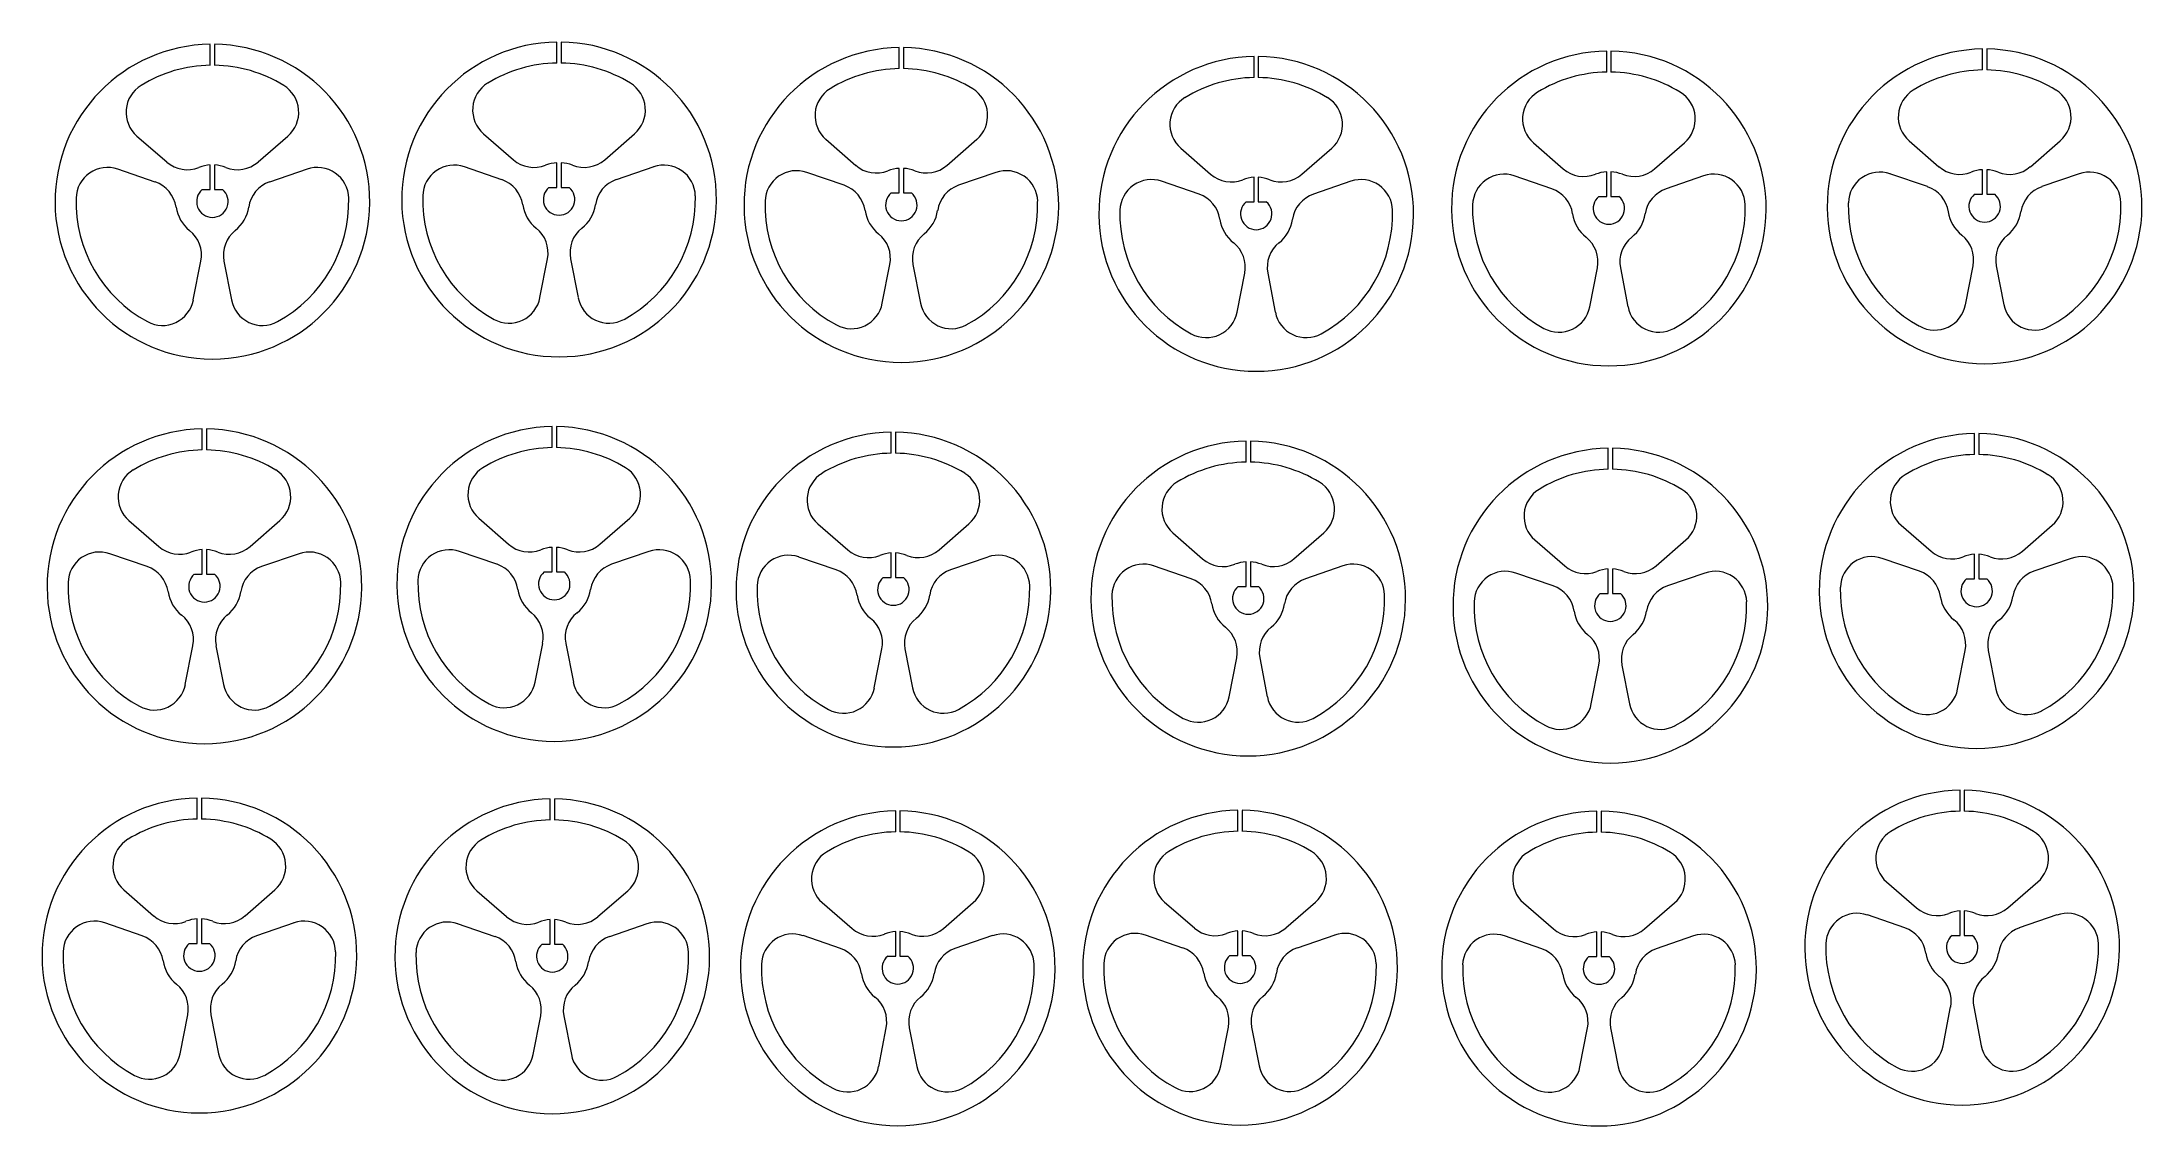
# Model space of a CAD drawing. Header units: millimetres. Extents: x 7 to 207, y 187 to 290.
import ezdxf

# ---------------------------------------------------------------- set-up
doc = ezdxf.new("R2010")
doc.units = ezdxf.units.MM

msp = doc.modelspace()

# ---------------------------------------------------------------- linework, layer by layer
at = {"color": 7, "linetype": 'Continuous', "lineweight": 15}
for p, q in [((22.62, 287.99), (22.62, 289.99)), ((23.02, 289.99), (23.02, 287.99)), ((55.67, 288.21), (55.67, 290.21)), ((56.07, 290.21), (56.07, 288.21)), ((88.3, 287.68), (88.3, 289.68)), ((88.7, 289.68), (88.7, 287.68)), ((122.13, 286.83), (122.13, 288.83)), ((122.53, 288.83), (122.53, 286.83)), ((155.75, 287.35), (155.75, 289.35)), ((156.15, 289.35), (156.15, 287.35)), ((191.57, 287.55), (191.57, 289.55)), ((191.97, 289.55), (191.97, 287.55)), ((15.62, 281.25), (18.47, 278.78)), ((27.17, 278.78), (30.02, 281.25)), ((48.67, 281.47), (51.51, 279)), ((60.22, 279), (63.07, 281.47)), ((81.3, 280.94), (84.15, 278.46)), ((92.85, 278.46), (95.7, 280.94)), ((148.75, 280.61), (151.6, 278.13)), ((160.31, 278.13), (163.15, 280.61)), ((184.57, 280.81), (187.42, 278.33)), ((196.13, 278.33), (198.97, 280.81)), ((22.62, 276.15), (22.62, 278.49)), ((23.02, 278.49), (23.02, 276.15)), ((50.41, 277.09), (46.85, 278.32)), ((55.67, 276.36), (55.67, 278.71)), ((56.07, 278.71), (56.07, 276.36)), ((64.89, 278.32), (61.32, 277.09)), ((115.13, 280.09), (117.98, 277.62)), ((126.68, 277.62), (129.53, 280.09)), ((17.37, 276.87), (13.8, 278.1)), ((31.84, 278.1), (28.27, 276.87)), ((54.9, 276.36), (55.67, 276.36)), ((56.07, 276.36), (56.83, 276.36)), ((83.05, 276.56), (79.48, 277.78)), ((88.3, 275.83), (88.3, 278.17)), ((88.7, 278.17), (88.7, 275.83)), ((97.52, 277.78), (93.96, 276.56)), ((116.88, 275.71), (113.31, 276.94)), ((122.13, 274.98), (122.13, 277.33)), ((122.53, 277.33), (122.53, 274.98)), ((131.35, 276.94), (127.78, 275.71)), ((150.5, 276.23), (146.93, 277.45)), ((155.75, 275.5), (155.75, 277.84)), ((156.15, 277.84), (156.15, 275.5)), ((164.97, 277.45), (161.41, 276.23)), ((186.32, 276.43), (182.75, 277.65)), ((191.57, 275.7), (191.57, 278.04)), ((191.97, 278.04), (191.97, 275.7)), ((200.79, 277.65), (197.23, 276.43)), ((21.86, 276.15), (22.62, 276.15)), ((23.02, 276.15), (23.78, 276.15)), ((87.54, 275.83), (88.3, 275.83)), ((88.7, 275.83), (89.47, 275.83)), ((121.37, 274.98), (122.13, 274.98)), ((122.53, 274.98), (123.3, 274.98)), ((154.99, 275.5), (155.75, 275.5)), ((156.15, 275.5), (156.92, 275.5)), ((190.81, 275.7), (191.57, 275.7)), ((191.97, 275.7), (192.74, 275.7)), ((21, 265.63), (21.72, 269.34)), ((23.92, 269.34), (24.64, 265.63)), ((54.05, 265.85), (54.77, 269.55)), ((56.97, 269.55), (57.69, 265.85)), ((86.68, 265.31), (87.4, 269.02)), ((89.6, 269.02), (90.32, 265.31)), ((154.13, 264.98), (154.85, 268.69)), ((157.05, 268.69), (157.77, 264.98)), ((189.95, 265.18), (190.67, 268.89)), ((192.87, 268.89), (193.59, 265.18)), ((120.51, 264.47), (121.23, 268.17)), ((123.43, 268.17), (124.15, 264.47)), ((21.86, 251.34), (21.86, 253.34)), ((22.26, 253.34), (22.26, 251.34)), ((55.21, 251.56), (55.21, 253.56)), ((55.61, 253.56), (55.61, 251.56)), ((87.54, 251.03), (87.54, 253.03)), ((87.94, 253.03), (87.94, 251.03)), ((190.81, 250.9), (190.81, 252.9)), ((191.21, 252.9), (191.21, 250.9)), ((121.37, 250.18), (121.37, 252.18)), ((121.77, 252.18), (121.77, 250.18)), ((155.89, 249.5), (155.89, 251.5)), ((156.29, 251.5), (156.29, 249.5)), ((14.86, 244.6), (17.71, 242.13)), ((26.41, 242.13), (29.26, 244.6)), ((48.21, 244.82), (51.05, 242.35)), ((59.76, 242.35), (62.61, 244.82)), ((80.54, 244.29), (83.39, 241.81)), ((92.1, 241.81), (94.94, 244.29)), ((114.37, 243.44), (117.22, 240.97)), ((125.93, 240.97), (128.77, 243.44)), ((148.9, 242.76), (151.74, 240.28)), ((160.45, 240.28), (163.29, 242.76)), ((183.82, 244.16), (186.66, 241.68)), ((195.37, 241.68), (198.21, 244.16)), ((16.61, 240.22), (13.04, 241.45)), ((21.86, 239.49), (21.86, 241.84)), ((22.26, 241.84), (22.26, 239.49)), ((31.08, 241.45), (27.51, 240.22)), ((49.95, 240.44), (46.39, 241.67)), ((55.21, 239.71), (55.21, 242.06)), ((55.61, 242.06), (55.61, 239.71)), ((64.43, 241.67), (60.86, 240.44)), ((82.29, 239.91), (78.72, 241.13)), ((87.54, 239.18), (87.54, 241.52)), ((87.94, 241.52), (87.94, 239.18)), ((96.76, 241.13), (93.2, 239.91)), ((116.12, 239.06), (112.55, 240.29)), ((121.37, 238.33), (121.37, 240.68)), ((121.77, 240.68), (121.77, 238.33)), ((130.59, 240.29), (127.03, 239.06)), ((185.56, 239.78), (182, 241)), ((190.81, 239.05), (190.81, 241.39)), ((191.21, 241.39), (191.21, 239.05)), ((200.03, 241), (196.47, 239.78)), ((21.1, 239.49), (21.86, 239.49)), ((22.26, 239.49), (23.02, 239.49)), ((54.44, 239.71), (55.21, 239.71)), ((55.61, 239.71), (56.37, 239.71)), ((86.78, 239.18), (87.54, 239.18)), ((87.94, 239.18), (88.71, 239.18)), ((120.61, 238.33), (121.37, 238.33)), ((121.77, 238.33), (122.54, 238.33)), ((150.64, 238.38), (147.08, 239.6)), ((155.89, 237.65), (155.89, 239.99)), ((156.29, 239.99), (156.29, 237.65)), ((165.11, 239.6), (161.55, 238.38)), ((190.05, 239.05), (190.81, 239.05)), ((191.21, 239.05), (191.98, 239.05)), ((155.13, 237.65), (155.89, 237.65)), ((156.29, 237.65), (157.06, 237.65)), ((20.24, 228.98), (20.96, 232.68)), ((23.16, 232.68), (23.88, 228.98)), ((53.59, 229.2), (54.31, 232.9)), ((56.51, 232.9), (57.23, 229.2)), ((85.92, 228.66), (86.64, 232.37)), ((88.84, 232.37), (89.56, 228.66)), ((189.19, 228.53), (189.91, 232.24)), ((192.12, 232.24), (192.84, 228.53)), ((119.75, 227.82), (120.47, 231.52)), ((122.67, 231.52), (123.39, 227.82)), ((154.27, 227.13), (154.99, 230.84)), ((157.2, 230.84), (157.91, 227.13)), ((189.43, 216.91), (189.43, 218.91)), ((189.83, 218.91), (189.83, 216.91)), ((21.38, 216.16), (21.38, 218.16)), ((21.78, 218.16), (21.78, 216.16)), ((55.02, 216.07), (55.02, 218.07)), ((55.42, 218.07), (55.42, 216.07)), ((87.96, 214.94), (87.96, 216.94)), ((88.36, 216.94), (88.36, 214.94)), ((120.59, 214.99), (120.59, 216.99)), ((120.99, 216.99), (120.99, 214.99)), ((154.81, 214.91), (154.81, 216.91)), ((155.21, 216.91), (155.21, 214.91)), ((14.38, 209.42), (17.22, 206.94)), ((25.93, 206.94), (28.78, 209.42)), ((48.02, 209.33), (50.87, 206.86)), ((59.57, 206.86), (62.42, 209.33)), ((113.59, 208.25), (116.44, 205.78)), ((125.14, 205.78), (127.99, 208.25)), ((182.43, 210.17), (185.28, 207.69)), ((193.98, 207.69), (196.83, 210.17)), ((16.12, 205.03), (12.56, 206.26)), ((21.38, 204.31), (21.38, 206.65)), ((21.78, 206.65), (21.78, 204.31)), ((30.6, 206.26), (27.03, 205.03)), ((55.02, 204.23), (55.02, 206.57)), ((55.42, 206.57), (55.42, 204.23)), ((80.96, 208.2), (83.81, 205.72)), ((92.51, 205.72), (95.36, 208.2)), ((147.81, 208.17), (150.66, 205.69)), ((159.36, 205.69), (162.21, 208.17)), ((184.18, 205.79), (180.61, 207.02)), ((189.43, 205.06), (189.43, 207.4)), ((189.83, 207.4), (189.83, 205.06)), ((198.65, 207.02), (195.08, 205.79)), ((20.61, 204.31), (21.38, 204.31)), ((21.78, 204.31), (22.54, 204.31)), ((49.77, 204.95), (46.2, 206.18)), ((54.26, 204.23), (55.02, 204.23)), ((55.42, 204.23), (56.19, 204.23)), ((64.24, 206.18), (60.67, 204.95)), ((82.71, 203.82), (79.14, 205.05)), ((87.96, 203.09), (87.96, 205.43)), ((88.36, 205.43), (88.36, 203.09)), ((97.18, 205.05), (93.61, 203.82)), ((115.34, 203.87), (111.77, 205.1)), ((120.59, 203.15), (120.59, 205.49)), ((120.99, 205.49), (120.99, 203.15)), ((129.81, 205.1), (126.24, 203.87)), ((149.56, 203.79), (145.99, 205.02)), ((154.81, 203.06), (154.81, 205.4)), ((155.21, 205.4), (155.21, 203.06)), ((164.03, 205.02), (160.46, 203.79)), ((188.67, 205.06), (189.43, 205.06)), ((189.83, 205.06), (190.59, 205.06)), ((87.2, 203.09), (87.96, 203.09)), ((88.36, 203.09), (89.12, 203.09)), ((119.83, 203.15), (120.59, 203.15)), ((120.99, 203.15), (121.75, 203.15)), ((154.05, 203.06), (154.81, 203.06)), ((155.21, 203.06), (155.97, 203.06)), ((187.81, 194.55), (188.53, 198.25)), ((190.73, 198.25), (191.45, 194.55)), ((19.76, 193.79), (20.48, 197.5)), ((22.68, 197.5), (23.4, 193.79)), ((53.4, 193.71), (54.12, 197.42)), ((56.32, 197.42), (57.04, 193.71)), ((86.34, 192.58), (87.06, 196.28)), ((89.26, 196.28), (89.98, 192.58)), ((118.97, 192.63), (119.69, 196.34)), ((121.89, 196.34), (122.61, 192.63)), ((153.19, 192.55), (153.91, 196.25)), ((156.11, 196.25), (156.83, 192.55))]:
    msp.add_line(p, q, dxfattribs=at)
for centre, radius, start, end in [((22.82, 275), 15, 90.764, 89.236), ((55.87, 275.21), 15, 90.764, 89.236), ((88.5, 274.68), 15, 90.764, 89.236), ((122.33, 273.83), 15, 90.764, 89.236), ((155.95, 274.35), 15, 90.764, 89.236), ((191.77, 274.55), 15, 90.764, 89.236), ((22.82, 275), 13, 90.8815, 121.5424), ((22.82, 275), 13, 58.4576, 89.1185), ((50.63, 283.74), 3, 121.5424, 229), ((55.87, 275.21), 13, 90.8815, 121.5424), ((55.87, 275.21), 13, 58.4576, 89.1185), ((61.1, 283.74), 3, 311, 58.4576), ((88.5, 274.68), 13, 90.8815, 121.5424), ((88.5, 274.68), 13, 58.4576, 89.1185), ((122.33, 273.83), 13, 90.8815, 121.5424), ((122.33, 273.83), 13, 58.4576, 89.1185), ((155.95, 274.35), 13, 90.8815, 121.5424), ((155.95, 274.35), 13, 58.4576, 89.1185), ((191.77, 274.55), 13, 90.8815, 121.5424), ((191.77, 274.55), 13, 58.4576, 89.1185), ((17.59, 283.52), 3, 121.5424, 229), ((28.05, 283.52), 3, 311, 58.4576), ((83.27, 283.2), 3, 121.5424, 229), ((93.73, 283.2), 3, 311, 58.4576), ((117.1, 282.36), 3, 121.5424, 229), ((127.56, 282.36), 3, 311, 58.4576), ((150.72, 282.87), 3, 121.5424, 229), ((161.19, 282.87), 3, 311, 58.4576), ((186.54, 283.07), 3, 121.5424, 229), ((197.01, 283.07), 3, 311, 58.4576), ((20.44, 281.04), 3, 229, 291.5136), ((22.82, 275), 3.5, 93.2758, 111.5136), ((22.82, 275), 3.5, 68.4864, 86.7242), ((25.2, 281.04), 3, 248.4864, 311), ((45.87, 275.48), 3, 71, 178.4576), ((53.48, 281.26), 3, 229, 291.5136), ((55.87, 275.21), 3.5, 93.2758, 111.5136), ((55.87, 275.21), 3.5, 68.4864, 86.7242), ((58.25, 281.26), 3, 248.4864, 311), ((65.86, 275.48), 3, 1.5424, 109), ((86.12, 280.73), 3, 229, 291.5136), ((90.89, 280.73), 3, 248.4864, 311), ((189.39, 280.6), 3, 229, 291.5136), ((194.16, 280.6), 3, 248.4864, 311), ((12.82, 275.26), 3, 71, 178.4576), ((16.39, 274.04), 3, 8.4864, 71), ((29.25, 274.04), 3, 109, 171.5136), ((32.82, 275.26), 3, 1.5424, 109), ((49.44, 274.26), 3, 8.4864, 71), ((55.87, 275.21), 1.5, 129.9445, 50.0555), ((62.3, 274.26), 3, 109, 171.5136), ((78.51, 274.95), 3, 71, 178.4576), ((82.07, 273.72), 3, 8.4864, 71), ((88.5, 274.68), 3.5, 93.2758, 111.5136), ((88.5, 274.68), 3.5, 68.4864, 86.7242), ((94.93, 273.72), 3, 109, 171.5136), ((98.5, 274.95), 3, 1.5424, 109), ((112.34, 274.1), 3, 71, 178.4576), ((119.95, 279.88), 3, 229, 291.5136), ((122.33, 273.83), 3.5, 93.2758, 111.5136), ((122.33, 273.83), 3.5, 68.4864, 86.7242), ((124.72, 279.88), 3, 248.4864, 311), ((132.33, 274.1), 3, 1.5424, 109), ((145.96, 274.62), 3, 71, 178.4576), ((153.57, 280.4), 3, 229, 291.5136), ((155.95, 274.35), 3.5, 93.2758, 111.5136), ((155.95, 274.35), 3.5, 68.4864, 86.7242), ((158.34, 280.4), 3, 248.4864, 311), ((165.95, 274.62), 3, 1.5424, 109), ((181.78, 274.82), 3, 71, 178.4576), ((185.35, 273.59), 3, 8.4864, 71), ((191.77, 274.55), 3.5, 93.2758, 111.5136), ((191.77, 274.55), 3.5, 68.4864, 86.7242), ((198.2, 273.59), 3, 109, 171.5136), ((201.77, 274.82), 3, 1.5424, 109), ((22.82, 275), 13, 178.4576, 241.5424), ((22.82, 275), 3.5, 188.4864, 231.5136), ((22.82, 275), 1.5, 129.9445, 50.0555), ((22.82, 275), 3.5, 308.4864, 351.5136), ((22.82, 275), 13, 298.4576, 1.5424), ((55.87, 275.21), 13, 178.4576, 241.5424), ((55.87, 275.21), 3.5, 188.4864, 231.5136), ((55.87, 275.21), 3.5, 308.4864, 351.5136), ((55.87, 275.21), 13, 298.4576, 1.5424), ((88.5, 274.68), 13, 178.4576, 241.5424), ((88.5, 274.68), 1.5, 129.9445, 50.0555), ((88.5, 274.68), 13, 298.4576, 1.5424), ((115.9, 272.88), 3, 8.4864, 71), ((122.33, 273.83), 1.5, 129.9445, 50.0555), ((128.76, 272.88), 3, 109, 171.5136), ((155.95, 274.35), 13, 178.4576, 241.5424), ((149.53, 273.39), 3, 8.4864, 71), ((155.95, 274.35), 1.5, 129.9445, 50.0555), ((162.38, 273.39), 3, 109, 171.5136), ((155.95, 274.35), 13, 298.4576, 1.5424), ((191.77, 274.55), 13, 178.4576, 241.5424), ((191.77, 274.55), 1.5, 129.9445, 50.0555), ((191.77, 274.55), 13, 298.4576, 1.5424), ((51.82, 270.13), 3, 349, 51.5136), ((59.91, 270.13), 3, 128.4864, 191), ((88.5, 274.68), 3.5, 188.4864, 231.5136), ((88.5, 274.68), 3.5, 308.4864, 351.5136), ((122.33, 273.83), 13, 178.4576, 241.5424), ((122.33, 273.83), 3.5, 188.4864, 231.5136), ((122.33, 273.83), 3.5, 308.4864, 351.5136), ((122.33, 273.83), 13, 298.4576, 1.5424), ((155.95, 274.35), 3.5, 188.4864, 231.5136), ((155.95, 274.35), 3.5, 308.4864, 351.5136), ((191.77, 274.55), 3.5, 188.4864, 231.5136), ((191.77, 274.55), 3.5, 308.4864, 351.5136), ((18.78, 269.91), 3, 349, 51.5136), ((26.87, 269.91), 3, 128.4864, 191), ((84.46, 269.59), 3, 349, 51.5136), ((92.55, 269.59), 3, 128.4864, 191), ((118.29, 268.75), 3, 349, 51.5136), ((126.38, 268.75), 3, 128.4864, 191), ((151.91, 269.26), 3, 349, 51.5136), ((160, 269.26), 3, 128.4864, 191), ((187.73, 269.46), 3, 349, 51.5136), ((195.82, 269.46), 3, 128.4864, 191), ((18.06, 266.2), 3, 241.5424, 349), ((27.59, 266.2), 3, 191, 298.4576), ((51.1, 266.42), 3, 241.5424, 349), ((60.63, 266.42), 3, 191, 298.4576), ((83.74, 265.89), 3, 241.5424, 349), ((93.27, 265.89), 3, 191, 298.4576), ((117.57, 265.04), 3, 241.5424, 349), ((127.1, 265.04), 3, 191, 298.4576), ((151.19, 265.56), 3, 241.5424, 349), ((160.72, 265.56), 3, 191, 298.4576), ((187.01, 265.76), 3, 241.5424, 349), ((196.54, 265.76), 3, 191, 298.4576), ((22.06, 238.34), 15, 90.764, 89.236), ((55.41, 238.56), 15, 90.764, 89.236), ((87.74, 238.03), 15, 90.764, 89.236), ((191.01, 237.9), 15, 90.764, 89.236), ((22.06, 238.34), 13, 90.8815, 121.5424), ((22.06, 238.34), 13, 58.4576, 89.1185), ((55.41, 238.56), 13, 90.8815, 121.5424), ((55.41, 238.56), 13, 58.4576, 89.1185), ((87.74, 238.03), 13, 90.8815, 121.5424), ((87.74, 238.03), 13, 58.4576, 89.1185), ((121.57, 237.18), 15, 90.764, 89.236), ((156.09, 236.5), 15, 90.764, 89.236), ((191.01, 237.9), 13, 90.8815, 121.5424), ((191.01, 237.9), 13, 58.4576, 89.1185), ((16.83, 246.87), 3, 121.5424, 229), ((27.29, 246.87), 3, 311, 58.4576), ((50.18, 247.09), 3, 121.5424, 229), ((60.64, 247.09), 3, 311, 58.4576), ((82.51, 246.55), 3, 121.5424, 229), ((92.97, 246.55), 3, 311, 58.4576), ((116.34, 245.71), 3, 121.5424, 229), ((121.57, 237.18), 13, 90.8815, 121.5424), ((121.57, 237.18), 13, 58.4576, 89.1185), ((126.8, 245.71), 3, 311, 58.4576), ((156.09, 236.5), 13, 90.8815, 121.5424), ((156.09, 236.5), 13, 58.4576, 89.1185), ((185.78, 246.42), 3, 121.5424, 229), ((196.25, 246.42), 3, 311, 58.4576), ((150.86, 245.02), 3, 121.5424, 229), ((161.33, 245.02), 3, 311, 58.4576), ((53.02, 244.61), 3, 229, 291.5136), ((57.79, 244.61), 3, 248.4864, 311), ((12.06, 238.61), 3, 71, 178.4576), ((19.68, 244.39), 3, 229, 291.5136), ((22.06, 238.34), 3.5, 93.2758, 111.5136), ((22.06, 238.34), 3.5, 68.4864, 86.7242), ((24.44, 244.39), 3, 248.4864, 311), ((32.06, 238.61), 3, 1.5424, 109), ((45.41, 238.83), 3, 71, 178.4576), ((48.98, 237.6), 3, 8.4864, 71), ((55.41, 238.56), 3.5, 93.2758, 111.5136), ((55.41, 238.56), 3.5, 68.4864, 86.7242), ((61.84, 237.6), 3, 109, 171.5136), ((65.4, 238.83), 3, 1.5424, 109), ((77.75, 238.3), 3, 71, 178.4576), ((85.36, 244.08), 3, 229, 291.5136), ((87.74, 238.03), 3.5, 93.2758, 111.5136), ((87.74, 238.03), 3.5, 68.4864, 86.7242), ((90.13, 244.08), 3, 248.4864, 311), ((97.74, 238.3), 3, 1.5424, 109), ((111.58, 237.45), 3, 71, 178.4576), ((119.19, 243.23), 3, 229, 291.5136), ((121.57, 237.18), 3.5, 93.2758, 111.5136), ((121.57, 237.18), 3.5, 68.4864, 86.7242), ((123.96, 243.23), 3, 248.4864, 311), ((131.57, 237.45), 3, 1.5424, 109), ((153.71, 242.55), 3, 229, 291.5136), ((158.48, 242.55), 3, 248.4864, 311), ((181.02, 238.17), 3, 71, 178.4576), ((188.63, 243.95), 3, 229, 291.5136), ((191.01, 237.9), 3.5, 93.2758, 111.5136), ((191.01, 237.9), 3.5, 68.4864, 86.7242), ((193.4, 243.95), 3, 248.4864, 311), ((201.01, 238.17), 3, 1.5424, 109), ((22.06, 238.34), 13, 178.4576, 241.5424), ((15.63, 237.39), 3, 8.4864, 71), ((22.06, 238.34), 1.5, 129.9445, 50.0555), ((28.49, 237.39), 3, 109, 171.5136), ((22.06, 238.34), 13, 298.4576, 1.5424), ((55.41, 238.56), 13, 178.4576, 241.5424), ((55.41, 238.56), 1.5, 129.9445, 50.0555), ((55.41, 238.56), 13, 298.4576, 1.5424), ((87.74, 238.03), 13, 178.4576, 241.5424), ((81.31, 237.07), 3, 8.4864, 71), ((87.74, 238.03), 1.5, 129.9445, 50.0555), ((94.17, 237.07), 3, 109, 171.5136), ((87.74, 238.03), 13, 298.4576, 1.5424), ((115.14, 236.22), 3, 8.4864, 71), ((121.57, 237.18), 1.5, 129.9445, 50.0555), ((128, 236.22), 3, 109, 171.5136), ((146.1, 236.77), 3, 71, 178.4576), ((149.67, 235.54), 3, 8.4864, 71), ((156.09, 236.5), 3.5, 93.2758, 111.5136), ((156.09, 236.5), 3.5, 68.4864, 86.7242), ((162.52, 235.54), 3, 109, 171.5136), ((166.09, 236.77), 3, 1.5424, 109), ((191.01, 237.9), 13, 178.4576, 241.5424), ((184.59, 236.94), 3, 8.4864, 71), ((191.01, 237.9), 1.5, 129.9445, 50.0555), ((197.44, 236.94), 3, 109, 171.5136), ((191.01, 237.9), 13, 298.4576, 1.5424), ((22.06, 238.34), 3.5, 188.4864, 231.5136), ((22.06, 238.34), 3.5, 308.4864, 351.5136), ((55.41, 238.56), 3.5, 188.4864, 231.5136), ((55.41, 238.56), 3.5, 308.4864, 351.5136), ((87.74, 238.03), 3.5, 188.4864, 231.5136), ((87.74, 238.03), 3.5, 308.4864, 351.5136), ((121.57, 237.18), 13, 178.4576, 241.5424), ((121.57, 237.18), 3.5, 188.4864, 231.5136), ((121.57, 237.18), 3.5, 308.4864, 351.5136), ((121.57, 237.18), 13, 298.4576, 1.5424), ((156.09, 236.5), 13, 178.4576, 241.5424), ((156.09, 236.5), 1.5, 129.9445, 50.0555), ((156.09, 236.5), 13, 298.4576, 1.5424), ((191.01, 237.9), 3.5, 188.4864, 231.5136), ((191.01, 237.9), 3.5, 308.4864, 351.5136), ((18.02, 233.26), 3, 349, 51.5136), ((26.11, 233.26), 3, 128.4864, 191), ((51.36, 233.48), 3, 349, 51.5136), ((59.45, 233.48), 3, 128.4864, 191), ((83.7, 232.94), 3, 349, 51.5136), ((91.79, 232.94), 3, 128.4864, 191), ((117.53, 232.1), 3, 349, 51.5136), ((125.62, 232.1), 3, 128.4864, 191), ((156.09, 236.5), 3.5, 188.4864, 231.5136), ((156.09, 236.5), 3.5, 308.4864, 351.5136), ((186.97, 232.81), 3, 349, 51.5136), ((195.06, 232.81), 3, 128.4864, 191), ((152.05, 231.41), 3, 349, 51.5136), ((160.14, 231.41), 3, 128.4864, 191), ((17.3, 229.55), 3, 241.5424, 349), ((26.83, 229.55), 3, 191, 298.4576), ((50.64, 229.77), 3, 241.5424, 349), ((60.17, 229.77), 3, 191, 298.4576), ((82.98, 229.24), 3, 241.5424, 349), ((92.51, 229.24), 3, 191, 298.4576), ((186.25, 229.11), 3, 241.5424, 349), ((195.78, 229.11), 3, 191, 298.4576), ((116.81, 228.39), 3, 241.5424, 349), ((126.34, 228.39), 3, 191, 298.4576), ((151.33, 227.71), 3, 241.5424, 349), ((160.86, 227.71), 3, 191, 298.4576), ((189.63, 203.91), 15, 90.764, 89.236), ((21.58, 203.16), 15, 90.764, 89.236), ((55.22, 203.08), 15, 90.764, 89.236), ((88.16, 201.94), 15, 90.764, 89.236), ((120.79, 202), 15, 90.764, 89.236), ((155.01, 201.91), 15, 90.764, 89.236), ((189.63, 203.91), 13, 90.8815, 121.5424), ((189.63, 203.91), 13, 58.4576, 89.1185), ((16.34, 211.68), 3, 121.5424, 229), ((21.58, 203.16), 13, 90.8815, 121.5424), ((21.58, 203.16), 13, 58.4576, 89.1185), ((26.81, 211.68), 3, 311, 58.4576), ((55.22, 203.08), 13, 90.8815, 121.5424), ((55.22, 203.08), 13, 58.4576, 89.1185), ((88.16, 201.94), 13, 90.8815, 121.5424), ((88.16, 201.94), 13, 58.4576, 89.1185), ((120.79, 202), 13, 90.8815, 121.5424), ((120.79, 202), 13, 58.4576, 89.1185), ((155.01, 201.91), 13, 90.8815, 121.5424), ((155.01, 201.91), 13, 58.4576, 89.1185), ((184.4, 212.43), 3, 121.5424, 229), ((194.86, 212.43), 3, 311, 58.4576), ((49.99, 211.6), 3, 121.5424, 229), ((60.45, 211.6), 3, 311, 58.4576), ((82.93, 210.46), 3, 121.5424, 229), ((93.39, 210.46), 3, 311, 58.4576), ((115.56, 210.52), 3, 121.5424, 229), ((126.02, 210.52), 3, 311, 58.4576), ((149.78, 210.43), 3, 121.5424, 229), ((160.24, 210.43), 3, 311, 58.4576), ((11.58, 203.43), 3, 71, 178.4576), ((19.19, 209.2), 3, 229, 291.5136), ((21.58, 203.16), 3.5, 93.2758, 111.5136), ((21.58, 203.16), 3.5, 68.4864, 86.7242), ((23.96, 209.2), 3, 248.4864, 311), ((31.57, 203.43), 3, 1.5424, 109), ((45.23, 203.35), 3, 71, 178.4576), ((52.84, 209.12), 3, 229, 291.5136), ((55.22, 203.08), 3.5, 93.2758, 111.5136), ((55.22, 203.08), 3.5, 68.4864, 86.7242), ((57.61, 209.12), 3, 248.4864, 311), ((65.22, 203.35), 3, 1.5424, 109), ((179.63, 204.18), 3, 71, 178.4576), ((187.25, 209.96), 3, 229, 291.5136), ((189.63, 203.91), 3.5, 93.2758, 111.5136), ((189.63, 203.91), 3.5, 68.4864, 86.7242), ((192.01, 209.96), 3, 248.4864, 311), ((199.63, 204.18), 3, 1.5424, 109), ((15.15, 202.2), 3, 8.4864, 71), ((21.58, 203.16), 1.5, 129.9445, 50.0555), ((28.01, 202.2), 3, 109, 171.5136), ((48.79, 202.12), 3, 8.4864, 71), ((55.22, 203.08), 1.5, 129.9445, 50.0555), ((61.65, 202.12), 3, 109, 171.5136), ((78.16, 202.21), 3, 71, 178.4576), ((85.78, 207.99), 3, 229, 291.5136), ((88.16, 201.94), 3.5, 93.2758, 111.5136), ((88.16, 201.94), 3.5, 68.4864, 86.7242), ((90.54, 207.99), 3, 248.4864, 311), ((98.16, 202.21), 3, 1.5424, 109), ((110.79, 202.27), 3, 71, 178.4576), ((118.4, 208.04), 3, 229, 291.5136), ((120.79, 202), 3.5, 93.2758, 111.5136), ((120.79, 202), 3.5, 68.4864, 86.7242), ((123.17, 208.04), 3, 248.4864, 311), ((130.78, 202.27), 3, 1.5424, 109), ((145.01, 202.18), 3, 71, 178.4576), ((152.63, 207.96), 3, 229, 291.5136), ((155.01, 201.91), 3.5, 93.2758, 111.5136), ((155.01, 201.91), 3.5, 68.4864, 86.7242), ((157.39, 207.96), 3, 248.4864, 311), ((165.01, 202.18), 3, 1.5424, 109), ((189.63, 203.91), 13, 178.4576, 241.5424), ((183.2, 202.95), 3, 8.4864, 71), ((189.63, 203.91), 1.5, 129.9445, 50.0555), ((196.06, 202.95), 3, 109, 171.5136), ((189.63, 203.91), 13, 298.4576, 1.5424), ((21.58, 203.16), 13, 178.4576, 241.5424), ((21.58, 203.16), 3.5, 188.4864, 231.5136), ((21.58, 203.16), 3.5, 308.4864, 351.5136), ((21.58, 203.16), 13, 298.4576, 1.5424), ((55.22, 203.08), 13, 178.4576, 241.5424), ((55.22, 203.08), 3.5, 188.4864, 231.5136), ((55.22, 203.08), 3.5, 308.4864, 351.5136), ((55.22, 203.08), 13, 298.4576, 1.5424), ((88.16, 201.94), 13, 178.4576, 241.5424), ((81.73, 200.98), 3, 8.4864, 71), ((88.16, 201.94), 1.5, 129.9445, 50.0555), ((94.59, 200.98), 3, 109, 171.5136), ((88.16, 201.94), 13, 298.4576, 1.5424), ((120.79, 202), 13, 178.4576, 241.5424), ((114.36, 201.04), 3, 8.4864, 71), ((120.79, 202), 1.5, 129.9445, 50.0555), ((127.22, 201.04), 3, 109, 171.5136), ((120.79, 202), 13, 298.4576, 1.5424), ((155.01, 201.91), 13, 178.4576, 241.5424), ((148.58, 200.95), 3, 8.4864, 71), ((155.01, 201.91), 1.5, 129.9445, 50.0555), ((161.44, 200.95), 3, 109, 171.5136), ((155.01, 201.91), 13, 298.4576, 1.5424), ((189.63, 203.91), 3.5, 188.4864, 231.5136), ((189.63, 203.91), 3.5, 308.4864, 351.5136), ((17.53, 198.07), 3, 349, 51.5136), ((25.62, 198.07), 3, 128.4864, 191), ((51.18, 197.99), 3, 349, 51.5136), ((59.27, 197.99), 3, 128.4864, 191), ((88.16, 201.94), 3.5, 188.4864, 231.5136), ((88.16, 201.94), 3.5, 308.4864, 351.5136), ((120.79, 202), 3.5, 188.4864, 231.5136), ((120.79, 202), 3.5, 308.4864, 351.5136), ((155.01, 201.91), 3.5, 188.4864, 231.5136), ((155.01, 201.91), 3.5, 308.4864, 351.5136), ((185.59, 198.82), 3, 349, 51.5136), ((193.68, 198.82), 3, 128.4864, 191), ((84.11, 196.85), 3, 349, 51.5136), ((92.2, 196.85), 3, 128.4864, 191), ((116.74, 196.91), 3, 349, 51.5136), ((124.83, 196.91), 3, 128.4864, 191), ((150.97, 196.82), 3, 349, 51.5136), ((159.06, 196.82), 3, 128.4864, 191), ((184.87, 195.12), 3, 241.5424, 349), ((194.4, 195.12), 3, 191, 298.4576), ((16.81, 194.37), 3, 241.5424, 349), ((26.34, 194.37), 3, 191, 298.4576), ((50.46, 194.28), 3, 241.5424, 349), ((59.99, 194.28), 3, 191, 298.4576), ((83.39, 193.15), 3, 241.5424, 349), ((92.92, 193.15), 3, 191, 298.4576), ((116.02, 193.2), 3, 241.5424, 349), ((125.55, 193.2), 3, 191, 298.4576), ((150.25, 193.12), 3, 241.5424, 349), ((159.78, 193.12), 3, 191, 298.4576)]:
    msp.add_arc(centre, radius, start, end, dxfattribs=at)

doc.saveas('drawing.dxf')
